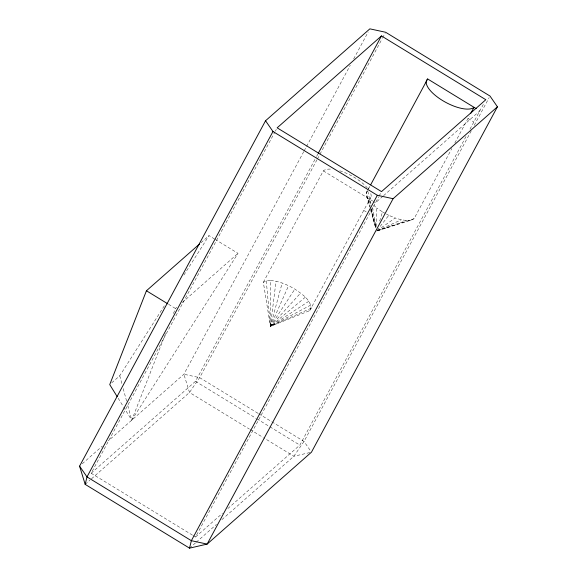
<?xml version="1.0" encoding="UTF-8"?>
<svg xmlns="http://www.w3.org/2000/svg" width="577" height="577" viewBox="0 0 577 577"><rect width="100%" height="100%" fill="white"/><g stroke="black" fill="none" stroke-linecap="round" stroke-linejoin="round"><path stroke-width="0.43" stroke-dasharray="2.88 2.16" d="M311.09 308.248L270.411 326.394L270.62 280.509L266.285 280.862L263.336 282.283L270.411 326.394L309.719 310.635L311.09 308.248C310.57 299.211 301.519 293.837 294.876 289.106C287.433 284.771 279.297 281.187 270.62 280.509M376.63 226.595L376.781 207.994L373.809 205.398M310.787 305.06L270.411 326.394L276.03 281.237M308.832 301.281L270.411 326.394L282.16 283.004M379.68 221.056L382.501 211.91L376.781 207.994M165.649 333.499L131.736 420.193L123.774 407.319M173.475 313.491L175.43 308.493L176.771 307.303M266.285 280.862L270.411 326.394L288.587 285.687M192.466 535.131L91.173 473.227L275.013 131.794M275.438 131.008L276.289 129.421M303.754 151.636L183.897 374.242L108.332 440.806M304.18 150.849L350.246 65.288M353.658 58.955L368.162 32.016M91.173 473.227L195.488 381.325L316.203 157.139M316.629 156.345L317.905 153.972M316.961 159.8L199.664 377.654L189.494 392.468L90.553 479.624M317.386 159.007L319.521 155.047M319.947 154.254L382.226 38.601M382.652 37.808L385.212 33.055M263.336 282.283L323.329 170.871A27.415 10.537 28.3 0 1 332.056 169.191M367.138 191.189L366.287 192.768L366.59 195.964L369.763 207.078M367.563 190.403L369.691 186.45M368.508 188.809L369.785 186.436M309.719 310.635L371.083 196.829M193.237 535.6L195.538 537.007L378.714 196.815M379.111 196.072L381.108 192.357M411.091 220.154L406.763 220.508L401.347 219.779L395.216 218.012L376.593 231.031L411.091 220.154L414.041 218.733L451.878 148.462M454.856 142.937L469.231 116.229M227.843 508.546L299.852 445.112L466.158 136.259M469.995 129.125L483.829 103.434M471.236 130.9L304.029 441.434L293.859 456.248L221.171 520.281M474.222 125.353L489.152 97.628M367.311 190.98L366.287 192.768L370.506 208.42M111.736 382.839L119.749 375.778L165.116 304.569M183.933 275.027L209.033 235.632L214.37 238.9M215.134 239.361L238.02 253.353L131.736 420.193L127.589 404.816M305.356 297.177L270.411 326.394L294.876 289.106M377.127 230.346L388.79 215.329L395.216 218.012M270.411 326.394L300.595 293.022M200.955 242.751L209.033 235.632M182.159 302.564L238.02 253.353M382.912 196.238L375.512 202.758L373.333 201.431M383.59 195.646L479.833 110.856L477.655 109.529M82.251 463.785L102.309 446.108M85.172 484.37L89.882 480.215M195.538 537.007L222.455 513.292M189.537 548.15L195.596 542.813M196.267 542.221L216.462 524.435M414.041 218.733L376.593 231.031L401.347 219.779M376.593 231.031L406.763 220.508M309.777 452.584L293.859 456.248L263.927 437.957M382.501 211.91L385.645 213.62M386.431 214.045L388.79 215.329M468.034 118.458L473.832 121.999M323.329 170.871L372.612 200.984M363.712 210.36L368.061 213.014M168.563 304.295L175.43 308.493M257.984 413.298L199.664 377.654L183.897 374.242L189.494 392.468L249.351 429.05M258.748 413.767L271.031 421.268M271.796 421.737L304.029 441.434L310.953 451.481M195.488 381.325L256.116 418.375M256.88 418.844L269.156 426.353M269.928 426.821L299.852 445.112M250.115 429.519L263.162 437.489M366.59 195.964L368.544 199.736L372.021 203.84M118.162 398.231L123.312 406.561M370.737 210.504L376.355 230.173M119.749 375.778L121.826 383.467M123.204 388.588L126.666 401.404M370.737 209.292L375.656 227.547L371.004 209.3M368.544 199.736L370.109 205.823M367.845 191.254L370.701 204.222M371.653 208.542L375.836 227.569M372.612 207.345L376.009 227.518M339.803 170.814A27.415 10.537 28.3 0 1 367.26 187.835M370.78 193.641A27.415 10.537 28.3 0 1 369.713 199.216"/><path stroke-width="0.87" d="M85.172 484.37L86.997 476.905L272.971 131.513L265.55 120.752L369.864 28.85L385.638 32.262L490.003 96.042L497.424 106.803L311.45 452.195L207.136 544.097L189.537 548.15L85.172 484.37L79.576 466.144L265.55 120.752M189.537 548.15L191.362 540.685L377.336 195.293L393.103 198.704L497.424 106.803M199.606 243.934L146.435 290.772L109.738 384.599L117.225 396.716M318.338 153.179L381.462 35.94L485.827 99.72L381.512 191.614L277.148 127.834L381.462 35.94M370.636 184.856L427.651 78.97L476.205 108.642M393.103 198.704L207.136 544.097L191.362 540.685L86.997 476.905L79.576 466.144M470.832 113.258L474.034 107.315A27.415 10.537 28.3 0 1 442.494 100.492A27.415 10.537 28.3 0 1 427.651 78.97M272.971 131.513L377.336 195.293M146.435 290.772L167.799 303.827"/></g></svg>
